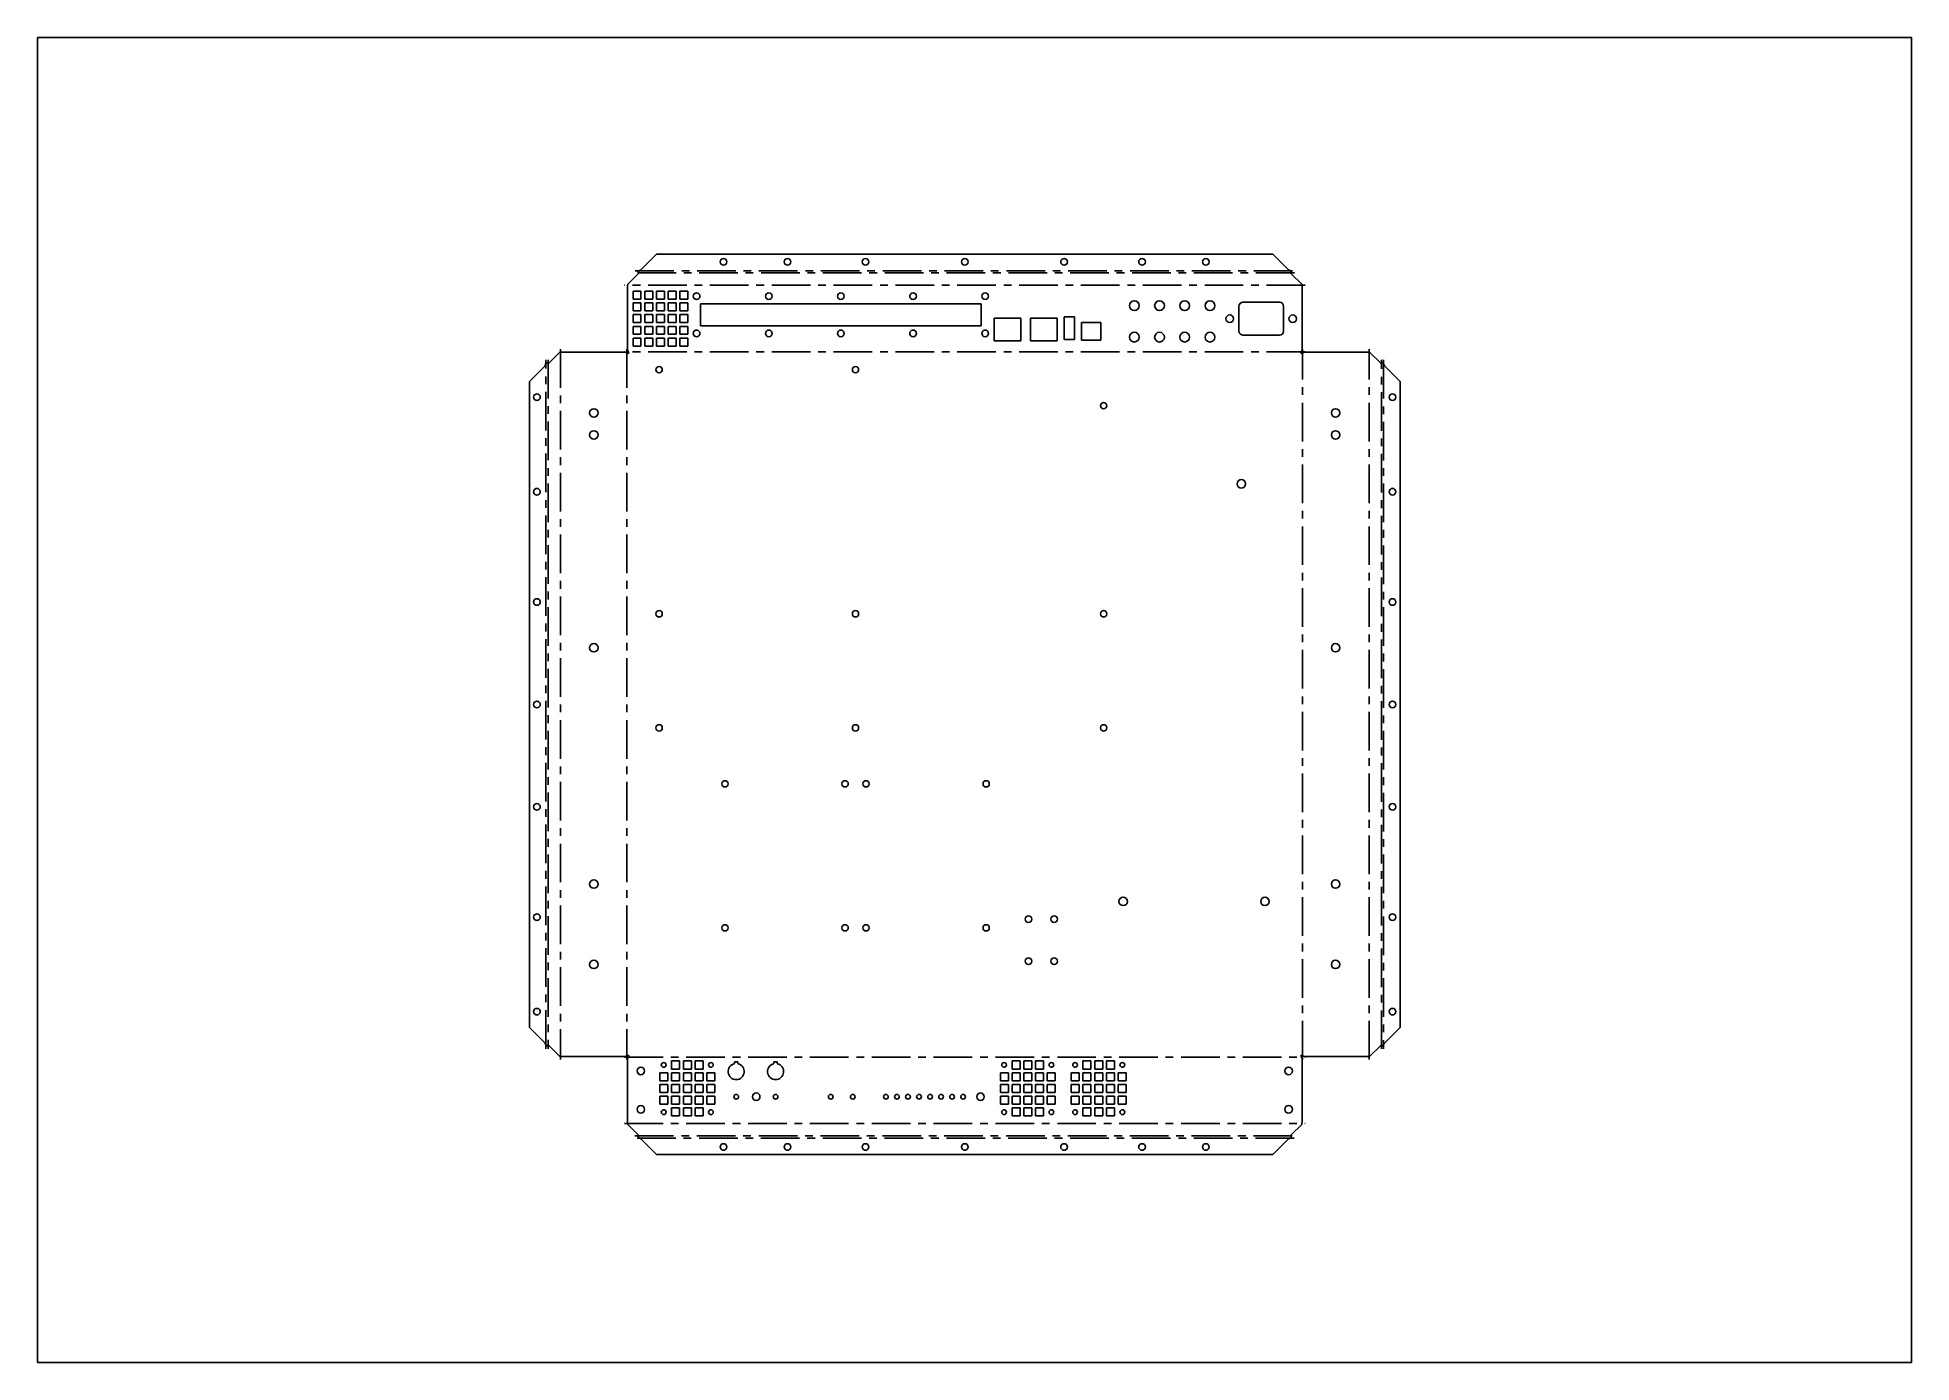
# Model space of a CAD drawing. Header units: millimetres. Extents: x 0 to 1189, y 0 to 841.
import ezdxf

# ---------------------------------------------------------------- set-up
doc = ezdxf.new("R2010")
doc.units = ezdxf.units.MM
doc.header["$LTSCALE"] = 65.395
doc.linetypes.add('CENTER', pattern=[0.6, 0.375, -0.075, 0.075, -0.075])
doc.layers.get('0').update_dxf_attribs({"linetype": 'CONTINUOUS'})
doc.layers.add('AXES', color=7, linetype='CONTINUOUS')

msp = doc.modelspace()

# ---------------------------------------------------------------- linework, layer by layer
at = {"color": 7, "linetype": 'CONTINUOUS'}
for p, q in [((0, 0), (0, 841)), ((0, 841), (1189, 841)), ((1189, 0), (1189, 841)), ((382.9, 693.5), (392.8, 703.4)), ((783.8, 703.4), (392.8, 703.4)), ((793.7, 693.5), (783.8, 703.4)), ((374.5, 684.4), (381.1, 690.9)), ((381.3, 692.2), (381.3, 692.3)), ((795.4, 692.2), (795.4, 692.3)), ((795.5, 690.9), (802.1, 684.4)), ((374.4, 642.7), (374.4, 683.1)), ((377.9, 680), (377.9, 674.9)), ((382.9, 680), (377.9, 680)), ((382.9, 674.9), (382.9, 680)), ((385.3, 680), (385.3, 674.9)), ((390.4, 680), (385.3, 680)), ((390.4, 674.9), (390.4, 680)), ((392.7, 680), (392.7, 674.9)), ((397.8, 680), (392.7, 680)), ((397.8, 674.9), (397.8, 680)), ((400.2, 680), (400.2, 674.9)), ((405.3, 680), (400.2, 680)), ((405.3, 674.9), (405.3, 680)), ((407.6, 674.9), (407.6, 680)), ((412.7, 680), (407.6, 680)), ((412.7, 674.9), (412.7, 680)), ((802.3, 642.7), (802.3, 683.1)), ((377.9, 674.9), (382.9, 674.9)), ((377.9, 672.5), (377.9, 667.4)), ((382.9, 672.5), (377.9, 672.5)), ((377.9, 667.4), (382.9, 667.4)), ((382.9, 667.4), (382.9, 672.5)), ((385.3, 674.9), (390.4, 674.9)), ((385.3, 672.5), (385.3, 667.4)), ((390.4, 672.5), (385.3, 672.5)), ((385.3, 667.4), (390.4, 667.4)), ((390.4, 667.4), (390.4, 672.5)), ((392.7, 674.9), (397.8, 674.9)), ((392.7, 672.5), (392.7, 667.4)), ((397.8, 672.5), (392.7, 672.5)), ((392.7, 667.4), (397.8, 667.4)), ((397.8, 667.4), (397.8, 672.5)), ((400.2, 674.9), (405.3, 674.9)), ((400.2, 672.5), (400.2, 667.4)), ((405.3, 672.5), (400.2, 672.5)), ((400.2, 667.4), (405.3, 667.4)), ((405.3, 667.4), (405.3, 672.5)), ((407.6, 674.9), (412.7, 674.9)), ((407.6, 667.4), (407.6, 672.5)), ((412.7, 672.5), (407.6, 672.5)), ((407.6, 667.4), (412.7, 667.4)), ((412.7, 667.4), (412.7, 672.5)), ((420.7, 672), (420.7, 658)), ((598.7, 672), (420.7, 672)), ((598.7, 658), (598.7, 672)), ((377.9, 665.1), (377.9, 660)), ((382.9, 665.1), (377.9, 665.1)), ((377.9, 660), (382.9, 660)), ((377.9, 657.6), (377.9, 652.6)), ((382.9, 657.6), (377.9, 657.6)), ((382.9, 660), (382.9, 665.1)), ((382.9, 652.6), (382.9, 657.6)), ((385.3, 665.1), (385.3, 660)), ((390.4, 665.1), (385.3, 665.1)), ((385.3, 660), (390.4, 660)), ((385.3, 657.6), (385.3, 652.6)), ((390.4, 657.6), (385.3, 657.6)), ((390.4, 660), (390.4, 665.1)), ((390.4, 652.6), (390.4, 657.6)), ((392.7, 665.1), (392.7, 660)), ((397.8, 665.1), (392.7, 665.1)), ((392.7, 660), (397.8, 660)), ((392.7, 657.6), (392.7, 652.6)), ((397.8, 657.6), (392.7, 657.6)), ((397.8, 660), (397.8, 665.1)), ((397.8, 652.6), (397.8, 657.6)), ((400.2, 665.1), (400.2, 660)), ((405.3, 665.1), (400.2, 665.1)), ((400.2, 660), (405.3, 660)), ((400.2, 657.6), (400.2, 652.6)), ((405.3, 657.6), (400.2, 657.6)), ((405.3, 660), (405.3, 665.1)), ((405.3, 652.6), (405.3, 657.6)), ((407.6, 660), (407.6, 665.1)), ((412.7, 665.1), (407.6, 665.1)), ((407.6, 660), (412.7, 660)), ((407.6, 652.6), (407.6, 657.6)), ((412.7, 657.6), (407.6, 657.6)), ((412.7, 660), (412.7, 665.1)), ((412.7, 652.6), (412.7, 657.6)), ((420.7, 658), (598.7, 658)), ((606.9, 662.9), (606.9, 648.4)), ((623.8, 662.9), (606.9, 662.9)), ((623.8, 648.4), (623.8, 662.9)), ((630, 662.9), (630, 648.4)), ((646.9, 662.9), (630, 662.9)), ((646.9, 648.4), (646.9, 662.9)), ((651.4, 663.6), (651.4, 649.4)), ((658, 663.6), (651.4, 663.6)), ((658, 649.4), (658, 663.6)), ((662.4, 660), (662.4, 648.9)), ((674.6, 660), (662.4, 660)), ((674.6, 648.9), (674.6, 660)), ((377.9, 652.6), (382.9, 652.6)), ((377.9, 650.2), (377.9, 645.1)), ((382.9, 650.2), (377.9, 650.2)), ((377.9, 645.1), (382.9, 645.1)), ((382.9, 645.1), (382.9, 650.2)), ((385.3, 652.6), (390.4, 652.6)), ((385.3, 650.2), (385.3, 645.1)), ((390.4, 650.2), (385.3, 650.2)), ((385.3, 645.1), (390.4, 645.1)), ((390.4, 645.1), (390.4, 650.2)), ((392.7, 652.6), (397.8, 652.6)), ((392.7, 650.2), (392.7, 645.1)), ((397.8, 650.2), (392.7, 650.2)), ((392.7, 645.1), (397.8, 645.1)), ((397.8, 645.1), (397.8, 650.2)), ((400.2, 652.6), (405.3, 652.6)), ((400.2, 650.2), (400.2, 645.1)), ((405.3, 650.2), (400.2, 650.2)), ((400.2, 645.1), (405.3, 645.1)), ((405.3, 645.1), (405.3, 650.2)), ((407.6, 652.6), (412.7, 652.6)), ((407.6, 645.1), (407.6, 650.2)), ((412.7, 650.2), (407.6, 650.2)), ((407.6, 645.1), (412.7, 645.1)), ((412.7, 645.1), (412.7, 650.2)), ((606.9, 648.4), (623.8, 648.4)), ((630, 648.4), (646.9, 648.4)), ((651.4, 649.4), (658, 649.4)), ((662.4, 648.9), (674.6, 648.9)), ((322, 632.6), (312.1, 622.7)), ((323.3, 634.3), (323.2, 634.3)), ((324.6, 634.4), (331.2, 641)), ((372.9, 641.2), (332.5, 641.2)), ((803.8, 641.2), (844.2, 641.2)), ((845.4, 641), (852, 634.4)), ((853.3, 634.3), (853.4, 634.3)), ((854.6, 632.6), (864.5, 622.7)), ((312.1, 622.7), (312.1, 212.7)), ((864.5, 212.7), (864.5, 622.7)), ((322, 202.8), (312.1, 212.7)), ((854.6, 202.8), (864.5, 212.7)), ((323.3, 201.2), (323.2, 201.2)), ((324.6, 201), (331.2, 194.4)), ((372.9, 194.3), (332.5, 194.3)), ((374.4, 192.8), (374.4, 152.4)), ((407.4, 191.4), (402.3, 191.4)), ((402.3, 191.4), (402.3, 186.3)), ((407.4, 186.3), (407.4, 191.4)), ((414.9, 191.4), (409.8, 191.4)), ((409.8, 191.4), (409.8, 186.3)), ((414.9, 186.3), (414.9, 191.4)), ((422.3, 191.4), (417.2, 191.4)), ((417.2, 191.4), (417.2, 186.3)), ((422.3, 186.3), (422.3, 191.4)), ((444.4, 190.9), (442.2, 190.9)), ((442.2, 190.9), (442.2, 189.7)), ((444.4, 189.7), (444.4, 190.9)), ((469.4, 190.9), (467.2, 190.9)), ((467.2, 190.9), (467.2, 189.7)), ((469.4, 189.7), (469.4, 190.9)), ((623.4, 191.4), (618.3, 191.4)), ((618.3, 191.4), (618.3, 186.3)), ((623.4, 186.3), (623.4, 191.4)), ((630.9, 191.4), (625.8, 191.4)), ((625.8, 191.4), (625.8, 186.3)), ((630.9, 186.3), (630.9, 191.4)), ((638.3, 191.4), (633.2, 191.4)), ((633.2, 191.4), (633.2, 186.3)), ((638.3, 186.3), (638.3, 191.4)), ((668.4, 191.4), (663.3, 191.4)), ((663.3, 191.4), (663.3, 186.3)), ((668.4, 186.3), (668.4, 191.4)), ((675.9, 191.4), (670.8, 191.4)), ((670.8, 191.4), (670.8, 186.3)), ((675.9, 186.3), (675.9, 191.4)), ((683.3, 191.4), (678.2, 191.4)), ((678.2, 191.4), (678.2, 186.3)), ((683.3, 186.3), (683.3, 191.4)), ((802.3, 192.8), (802.3, 152.4)), ((803.8, 194.3), (844.2, 194.3)), ((845.4, 194.4), (852, 201)), ((853.3, 201.2), (853.4, 201.2)), ((400, 183.9), (394.9, 183.9)), ((394.9, 183.9), (394.9, 178.8)), ((394.9, 178.8), (400, 178.8)), ((400, 178.8), (400, 183.9)), ((402.3, 186.3), (407.4, 186.3)), ((407.4, 183.9), (402.3, 183.9)), ((402.3, 183.9), (402.3, 178.8)), ((402.3, 178.8), (407.4, 178.8)), ((407.4, 178.8), (407.4, 183.9)), ((409.8, 186.3), (414.9, 186.3)), ((414.9, 183.9), (409.8, 183.9)), ((409.8, 183.9), (409.8, 178.8)), ((409.8, 178.8), (414.9, 178.8)), ((414.9, 178.8), (414.9, 183.9)), ((417.2, 186.3), (422.3, 186.3)), ((422.3, 183.9), (417.2, 183.9)), ((417.2, 183.9), (417.2, 178.8)), ((417.2, 178.8), (422.3, 178.8)), ((422.3, 178.8), (422.3, 183.9)), ((429.7, 183.9), (424.7, 183.9)), ((424.7, 183.9), (424.7, 178.8)), ((424.7, 178.8), (429.7, 178.8)), ((429.7, 178.8), (429.7, 183.9)), ((616, 183.9), (610.9, 183.9)), ((610.9, 183.9), (610.9, 178.8)), ((610.9, 178.8), (616, 178.8)), ((616, 178.8), (616, 183.9)), ((618.3, 186.3), (623.4, 186.3)), ((623.4, 183.9), (618.3, 183.9)), ((618.3, 183.9), (618.3, 178.8)), ((618.3, 178.8), (623.4, 178.8)), ((623.4, 178.8), (623.4, 183.9)), ((625.8, 186.3), (630.9, 186.3)), ((630.9, 183.9), (625.8, 183.9)), ((625.8, 183.9), (625.8, 178.8)), ((625.8, 178.8), (630.9, 178.8)), ((630.9, 178.8), (630.9, 183.9)), ((633.2, 186.3), (638.3, 186.3)), ((638.3, 183.9), (633.2, 183.9)), ((633.2, 183.9), (633.2, 178.8)), ((633.2, 178.8), (638.3, 178.8)), ((638.3, 178.8), (638.3, 183.9)), ((645.7, 183.9), (640.7, 183.9)), ((640.7, 183.9), (640.7, 178.8)), ((640.7, 178.8), (645.7, 178.8)), ((645.7, 178.8), (645.7, 183.9)), ((661, 183.9), (655.9, 183.9)), ((655.9, 183.9), (655.9, 178.8)), ((655.9, 178.8), (661, 178.8)), ((661, 178.8), (661, 183.9)), ((663.3, 186.3), (668.4, 186.3)), ((668.4, 183.9), (663.3, 183.9)), ((663.3, 183.9), (663.3, 178.8)), ((663.3, 178.8), (668.4, 178.8)), ((668.4, 178.8), (668.4, 183.9)), ((670.8, 186.3), (675.9, 186.3)), ((675.9, 183.9), (670.8, 183.9)), ((670.8, 183.9), (670.8, 178.8)), ((670.8, 178.8), (675.9, 178.8)), ((675.9, 178.8), (675.9, 183.9)), ((678.2, 186.3), (683.3, 186.3)), ((683.3, 183.9), (678.2, 183.9)), ((678.2, 183.9), (678.2, 178.8)), ((678.2, 178.8), (683.3, 178.8)), ((683.3, 178.8), (683.3, 183.9)), ((690.7, 183.9), (685.7, 183.9)), ((685.7, 183.9), (685.7, 178.8)), ((685.7, 178.8), (690.7, 178.8)), ((690.7, 178.8), (690.7, 183.9)), ((400, 176.5), (394.9, 176.5)), ((394.9, 176.5), (394.9, 171.4)), ((394.9, 171.4), (400, 171.4)), ((400, 169), (394.9, 169)), ((394.9, 169), (394.9, 164)), ((400, 171.4), (400, 176.5)), ((400, 164), (400, 169)), ((407.4, 176.5), (402.3, 176.5)), ((402.3, 176.5), (402.3, 171.4)), ((402.3, 171.4), (407.4, 171.4)), ((407.4, 169), (402.3, 169)), ((402.3, 169), (402.3, 164)), ((407.4, 171.4), (407.4, 176.5)), ((407.4, 164), (407.4, 169)), ((414.9, 176.5), (409.8, 176.5)), ((409.8, 176.5), (409.8, 171.4)), ((409.8, 171.4), (414.9, 171.4)), ((414.9, 169), (409.8, 169)), ((409.8, 169), (409.8, 164)), ((414.9, 171.4), (414.9, 176.5)), ((414.9, 164), (414.9, 169)), ((422.3, 176.5), (417.2, 176.5)), ((417.2, 176.5), (417.2, 171.4)), ((417.2, 171.4), (422.3, 171.4)), ((422.3, 169), (417.2, 169)), ((417.2, 169), (417.2, 164)), ((422.3, 171.4), (422.3, 176.5)), ((422.3, 164), (422.3, 169)), ((429.7, 176.5), (424.7, 176.5)), ((424.7, 176.5), (424.7, 171.4)), ((424.7, 171.4), (429.7, 171.4)), ((429.7, 169), (424.7, 169)), ((424.7, 169), (424.7, 164)), ((429.7, 171.4), (429.7, 176.5)), ((429.7, 164), (429.7, 169)), ((616, 176.5), (610.9, 176.5)), ((610.9, 176.5), (610.9, 171.4)), ((610.9, 171.4), (616, 171.4)), ((616, 169), (610.9, 169)), ((610.9, 169), (610.9, 164)), ((616, 171.4), (616, 176.5)), ((616, 164), (616, 169)), ((623.4, 176.5), (618.3, 176.5)), ((618.3, 176.5), (618.3, 171.4)), ((618.3, 171.4), (623.4, 171.4)), ((623.4, 169), (618.3, 169)), ((618.3, 169), (618.3, 164)), ((623.4, 171.4), (623.4, 176.5)), ((623.4, 164), (623.4, 169)), ((630.9, 176.5), (625.8, 176.5)), ((625.8, 176.5), (625.8, 171.4)), ((625.8, 171.4), (630.9, 171.4)), ((630.9, 169), (625.8, 169)), ((625.8, 169), (625.8, 164)), ((630.9, 171.4), (630.9, 176.5)), ((630.9, 164), (630.9, 169)), ((638.3, 176.5), (633.2, 176.5)), ((633.2, 176.5), (633.2, 171.4)), ((633.2, 171.4), (638.3, 171.4)), ((638.3, 169), (633.2, 169)), ((633.2, 169), (633.2, 164)), ((638.3, 171.4), (638.3, 176.5)), ((638.3, 164), (638.3, 169)), ((645.7, 176.5), (640.7, 176.5)), ((640.7, 176.5), (640.7, 171.4)), ((640.7, 171.4), (645.7, 171.4)), ((645.7, 169), (640.7, 169)), ((640.7, 169), (640.7, 164)), ((645.7, 171.4), (645.7, 176.5)), ((645.7, 164), (645.7, 169)), ((661, 176.5), (655.9, 176.5)), ((655.9, 176.5), (655.9, 171.4)), ((655.9, 171.4), (661, 171.4)), ((661, 169), (655.9, 169)), ((655.9, 169), (655.9, 164)), ((661, 171.4), (661, 176.5)), ((661, 164), (661, 169)), ((668.4, 176.5), (663.3, 176.5)), ((663.3, 176.5), (663.3, 171.4)), ((663.3, 171.4), (668.4, 171.4)), ((668.4, 169), (663.3, 169)), ((663.3, 169), (663.3, 164)), ((668.4, 171.4), (668.4, 176.5)), ((668.4, 164), (668.4, 169)), ((675.9, 176.5), (670.8, 176.5)), ((670.8, 176.5), (670.8, 171.4)), ((670.8, 171.4), (675.9, 171.4)), ((675.9, 169), (670.8, 169)), ((670.8, 169), (670.8, 164)), ((675.9, 171.4), (675.9, 176.5)), ((675.9, 164), (675.9, 169)), ((683.3, 176.5), (678.2, 176.5)), ((678.2, 176.5), (678.2, 171.4)), ((678.2, 171.4), (683.3, 171.4)), ((683.3, 169), (678.2, 169)), ((678.2, 169), (678.2, 164)), ((683.3, 171.4), (683.3, 176.5)), ((683.3, 164), (683.3, 169)), ((690.7, 176.5), (685.7, 176.5)), ((685.7, 176.5), (685.7, 171.4)), ((685.7, 171.4), (690.7, 171.4)), ((690.7, 169), (685.7, 169)), ((685.7, 169), (685.7, 164)), ((690.7, 171.4), (690.7, 176.5)), ((690.7, 164), (690.7, 169)), ((394.9, 164), (400, 164)), ((402.3, 164), (407.4, 164)), ((407.4, 161.6), (402.3, 161.6)), ((402.3, 161.6), (402.3, 156.5)), ((402.3, 156.5), (407.4, 156.5)), ((407.4, 156.5), (407.4, 161.6)), ((409.8, 164), (414.9, 164)), ((414.9, 161.6), (409.8, 161.6)), ((409.8, 161.6), (409.8, 156.5)), ((409.8, 156.5), (414.9, 156.5)), ((414.9, 156.5), (414.9, 161.6)), ((417.2, 164), (422.3, 164)), ((422.3, 161.6), (417.2, 161.6)), ((417.2, 161.6), (417.2, 156.5)), ((417.2, 156.5), (422.3, 156.5)), ((422.3, 156.5), (422.3, 161.6)), ((424.7, 164), (429.7, 164)), ((610.9, 164), (616, 164)), ((618.3, 164), (623.4, 164)), ((623.4, 161.6), (618.3, 161.6)), ((618.3, 161.6), (618.3, 156.5)), ((618.3, 156.5), (623.4, 156.5)), ((623.4, 156.5), (623.4, 161.6)), ((625.8, 164), (630.9, 164)), ((630.9, 161.6), (625.8, 161.6)), ((625.8, 161.6), (625.8, 156.5)), ((625.8, 156.5), (630.9, 156.5)), ((630.9, 156.5), (630.9, 161.6)), ((633.2, 164), (638.3, 164)), ((638.3, 161.6), (633.2, 161.6)), ((633.2, 161.6), (633.2, 156.5)), ((633.2, 156.5), (638.3, 156.5)), ((638.3, 156.5), (638.3, 161.6)), ((640.7, 164), (645.7, 164)), ((655.9, 164), (661, 164)), ((663.3, 164), (668.4, 164)), ((668.4, 161.6), (663.3, 161.6)), ((663.3, 161.6), (663.3, 156.5)), ((663.3, 156.5), (668.4, 156.5)), ((668.4, 156.5), (668.4, 161.6)), ((670.8, 164), (675.9, 164)), ((675.9, 161.6), (670.8, 161.6)), ((670.8, 161.6), (670.8, 156.5)), ((670.8, 156.5), (675.9, 156.5)), ((675.9, 156.5), (675.9, 161.6)), ((678.2, 164), (683.3, 164)), ((683.3, 161.6), (678.2, 161.6)), ((678.2, 161.6), (678.2, 156.5)), ((678.2, 156.5), (683.3, 156.5)), ((683.3, 156.5), (683.3, 161.6)), ((685.7, 164), (690.7, 164)), ((374.5, 151.1), (381.1, 144.5)), ((381.3, 143.2), (381.3, 143.1)), ((795.4, 143.2), (795.4, 143.1)), ((795.5, 144.5), (802.1, 151.1)), ((382.9, 141.9), (392.8, 132)), ((392.8, 132), (783.8, 132)), ((793.7, 141.9), (783.8, 132)), ((0, 0), (1189, 0))]:
    msp.add_line(p, q, dxfattribs=at)
for centre in [(418.2, 676.8), (464, 676.8), (509.7, 676.8), (555.5, 676.8), (601.2, 676.8), (418.2, 653.2), (464, 653.2), (509.7, 653.2), (555.5, 653.2), (601.2, 653.2)]:
    msp.add_circle(centre, 2.1, dxfattribs=at)
for centre in [(443.3, 184.7), (468.3, 184.7)]:
    msp.add_arc(centre, 5.1, 102.4558, 77.5442, dxfattribs=at)
at = {"layer": 'AXES', "color": 7, "linetype": 'CENTER'}
for p, q in [((797.5, 691.6), (379.1, 691.6)), ((379.3, 692.9), (797.4, 692.9)), ((804.3, 683.7), (372.4, 683.7)), ((331.9, 643.2), (331.9, 192.3)), ((374, 643.2), (374, 192.3)), ((802.6, 192.3), (802.6, 643.2)), ((844.8, 192.3), (844.8, 643.2)), ((322.6, 199.2), (322.6, 636.3)), ((324, 636.4), (324, 199)), ((804.3, 641.5), (372.4, 641.5)), ((852.7, 199), (852.7, 636.4)), ((854, 636.3), (854, 199.2)), ((372.4, 193.9), (804.3, 193.9)), ((372.4, 151.8), (804.3, 151.8)), ((379.1, 143.9), (797.5, 143.9)), ((797.4, 142.5), (379.3, 142.5))]:
    msp.add_line(p, q, dxfattribs=at)
at = {"layer": 'AXES', "color": 7, "linetype": 'CONTINUOUS'}
for p, q in [((762.3, 670.4), (762.3, 654.6)), ((788.1, 672.9), (764.8, 672.9)), ((790.6, 654.6), (790.6, 670.4)), ((374.4, 642.7), (375.2, 640.4)), ((764.8, 652.1), (788.1, 652.1)), ((802.3, 642.7), (801.5, 640.4)), ((372.9, 641.2), (375.2, 640.4)), ((803.8, 641.2), (801.5, 640.4)), ((372.9, 194.3), (375.2, 195.1)), ((374.4, 192.8), (375.2, 195.1)), ((803.8, 194.3), (801.5, 195.1)), ((802.3, 192.8), (801.5, 195.1))]:
    msp.add_line(p, q, dxfattribs=at)
for centre, radius in [((435.3, 698.6), 2.1), ((475.8, 698.6), 2.1), ((525.3, 698.6), 2.1), ((588.3, 698.6), 2.1), ((651.3, 698.6), 2.1), ((700.8, 698.6), 2.1), ((741.3, 698.6), 2.1), ((695.9, 670.8), 3.1), ((711.9, 670.8), 3.1), ((727.9, 670.8), 3.1), ((743.9, 670.8), 3.1), ((756.4, 662.5), 2.4), ((796.4, 662.5), 2.4), ((695.9, 650.8), 3.1), ((711.9, 650.8), 3.1), ((727.9, 650.8), 3.1), ((743.9, 650.8), 3.1), ((394.4, 630.1), 2), ((519, 630.1), 2), ((316.9, 612.7), 2.1), ((676.4, 607.3), 2), ((859.7, 612.7), 2.1), ((353, 602.7), 2.7), ((823.6, 602.7), 2.7), ((353, 588.7), 2.7), ((823.6, 588.7), 2.7), ((763.8, 557.7), 2.7), ((316.9, 552.7), 2.1), ((859.7, 552.7), 2.1), ((316.9, 482.7), 2.1), ((394.4, 475.2), 2), ((519, 475.2), 2), ((676.4, 475.2), 2), ((859.7, 482.7), 2.1), ((353, 453.7), 2.7), ((823.6, 453.7), 2.7), ((316.9, 417.7), 2.1), ((859.7, 417.7), 2.1), ((394.4, 402.8), 2), ((519, 402.8), 2), ((676.4, 402.8), 2), ((436.2, 367.3), 2), ((512.4, 367.3), 2), ((525.7, 367.3), 2), ((601.9, 367.3), 2), ((316.9, 352.7), 2.1), ((859.7, 352.7), 2.1), ((353, 303.7), 2.7), ((823.6, 303.7), 2.7), ((688.8, 292.7), 2.7), ((778.8, 292.7), 2.7), ((316.9, 282.7), 2.1), ((436.2, 275.9), 2), ((512.4, 275.9), 2), ((525.7, 275.9), 2), ((601.9, 275.9), 2), ((628.8, 281.4), 2.1), ((645.1, 281.4), 2.1), ((859.7, 282.7), 2.1), ((353, 252.7), 2.7), ((628.8, 254.7), 2.1), ((645.1, 254.7), 2.1), ((823.6, 252.7), 2.7), ((316.9, 222.7), 2.1), ((859.7, 222.7), 2.1), ((397.3, 188.9), 1.5), ((427.3, 188.9), 1.5), ((613.3, 188.9), 1.5), ((643.3, 188.9), 1.5), ((658.3, 188.9), 1.5), ((688.3, 188.9), 1.5), ((382.8, 185.1), 2.4), ((793.8, 185.1), 2.4), ((443.3, 168.7), 1.5), ((456, 168.7), 2.4), ((468.3, 168.7), 1.5), ((503.3, 168.7), 1.5), ((517.3, 168.7), 1.5), ((538.3, 168.7), 1.5), ((545.3, 168.7), 1.5), ((552.3, 168.7), 1.5), ((559.3, 168.7), 1.5), ((566.3, 168.7), 1.5), ((573.3, 168.7), 1.5), ((580.3, 168.7), 1.5), ((587.3, 168.7), 1.5), ((598.3, 168.7), 2.4), ((382.8, 160.7), 2.4), ((397.3, 158.9), 1.5), ((427.3, 158.9), 1.5), ((613.3, 158.9), 1.5), ((643.3, 158.9), 1.5), ((658.3, 158.9), 1.5), ((688.3, 158.9), 1.5), ((793.8, 160.7), 2.4), ((435.3, 136.8), 2.1), ((475.8, 136.8), 2.1), ((525.3, 136.8), 2.1), ((588.3, 136.8), 2.1), ((651.3, 136.8), 2.1), ((700.8, 136.8), 2.1), ((741.3, 136.8), 2.1)]:
    msp.add_circle(centre, radius, dxfattribs=at)
for centre, radius, start, end in [((376, 692.2), 5.21, 355.3637, 359.9621), ((800.6, 692.2), 5.21, 180.0379, 184.6363), ((379.7, 683.1), 5.29, 174.552, 179.9321), ((797, 683.1), 5.29, 0.0679, 5.448), ((764.8, 670.4), 2.5, 90, 180), ((788.1, 670.4), 2.5, 0, 90), ((764.8, 654.6), 2.5, 180, 270), ((788.1, 654.6), 2.5, 270, 360), ((323.3, 639.5), 5.21, 270.0379, 274.6363), ((332.5, 635.9), 5.29, 90.0679, 95.448), ((844.2, 635.9), 5.29, 84.552, 89.9321), ((853.3, 639.5), 5.21, 265.3637, 269.9621), ((323.3, 195.9), 5.21, 85.3637, 89.9621), ((332.5, 199.6), 5.29, 264.552, 269.9321), ((844.2, 199.6), 5.29, 270.0679, 275.448), ((853.3, 195.9), 5.21, 90.0379, 94.6363), ((379.7, 152.4), 5.29, 180.0679, 185.448), ((376, 143.2), 5.21, 0.0379, 4.6363), ((800.6, 143.2), 5.21, 175.3637, 179.9621), ((797, 152.4), 5.29, 354.552, 359.9321)]:
    msp.add_arc(centre, radius, start, end, dxfattribs=at)
for points in [[(381.2, 691.4), (381.2, 691.2), (381.1, 691.1), (381.1, 690.9)], [(381.2, 691.8), (381.2, 691.7), (381.2, 691.5), (381.2, 691.4)], [(381.7, 692.9), (381.8, 693), (381.9, 693), (382, 693.1)], [(795, 692.9), (794.9, 693), (794.8, 693), (794.7, 693.1)], [(795.4, 691.8), (795.4, 691.7), (795.4, 691.5), (795.5, 691.4)], [(795.5, 691.4), (795.5, 691.2), (795.5, 691.1), (795.5, 690.9)], [(374.5, 683.9), (374.5, 683.8), (374.4, 683.7), (374.4, 683.6)], [(374.5, 684.4), (374.5, 684.2), (374.5, 684.1), (374.5, 683.9)], [(802.1, 684.4), (802.1, 684.2), (802.2, 684.1), (802.2, 683.9)], [(802.2, 683.9), (802.2, 683.8), (802.2, 683.7), (802.2, 683.6)], [(322.7, 633.9), (322.6, 633.8), (322.5, 633.7), (322.5, 633.6)], [(323.8, 634.3), (323.9, 634.3), (324, 634.4), (324.2, 634.4)], [(324.2, 634.4), (324.3, 634.4), (324.5, 634.4), (324.6, 634.4)], [(331.2, 641), (331.4, 641), (331.5, 641.1), (331.7, 641.1)], [(331.7, 641.1), (331.8, 641.1), (331.9, 641.1), (332, 641.1)], [(845, 641.1), (844.9, 641.1), (844.8, 641.1), (844.7, 641.1)], [(845.4, 641), (845.3, 641), (845.2, 641.1), (845, 641.1)], [(852.5, 634.4), (852.3, 634.4), (852.2, 634.4), (852, 634.4)], [(852.9, 634.3), (852.8, 634.3), (852.6, 634.4), (852.5, 634.4)], [(854, 633.9), (854.1, 633.8), (854.1, 633.7), (854.2, 633.6)], [(322.7, 201.6), (322.6, 201.7), (322.5, 201.8), (322.5, 201.9)], [(323.8, 201.1), (323.9, 201.1), (324, 201.1), (324.2, 201.1)], [(324.2, 201.1), (324.3, 201.1), (324.5, 201), (324.6, 201)], [(331.2, 194.4), (331.4, 194.4), (331.5, 194.4), (331.7, 194.4)], [(331.7, 194.4), (331.8, 194.4), (331.9, 194.3), (332, 194.3)], [(845, 194.4), (844.9, 194.4), (844.8, 194.3), (844.7, 194.3)], [(845.4, 194.4), (845.3, 194.4), (845.2, 194.4), (845, 194.4)], [(852.5, 201.1), (852.3, 201.1), (852.2, 201), (852, 201)], [(852.9, 201.1), (852.8, 201.1), (852.6, 201.1), (852.5, 201.1)], [(854, 201.6), (854.1, 201.7), (854.1, 201.8), (854.2, 201.9)], [(374.5, 151.6), (374.5, 151.7), (374.4, 151.8), (374.4, 151.9)], [(374.5, 151.1), (374.5, 151.3), (374.5, 151.4), (374.5, 151.6)], [(381.2, 144.1), (381.2, 144.2), (381.1, 144.4), (381.1, 144.5)], [(381.2, 143.7), (381.2, 143.8), (381.2, 143.9), (381.2, 144.1)], [(795.4, 143.7), (795.4, 143.8), (795.4, 143.9), (795.5, 144.1)], [(795.5, 144.1), (795.5, 144.2), (795.5, 144.4), (795.5, 144.5)], [(802.1, 151.1), (802.1, 151.3), (802.2, 151.4), (802.2, 151.6)], [(802.2, 151.6), (802.2, 151.7), (802.2, 151.8), (802.2, 151.9)], [(381.7, 142.6), (381.8, 142.5), (381.9, 142.5), (382, 142.4)], [(795, 142.6), (794.9, 142.5), (794.8, 142.5), (794.7, 142.4)]]:
    msp.add_open_spline(points, degree=3, dxfattribs=at)
for points, knots in [([(381.3, 692.3), (381.3, 692.4), (381.3, 692.6), (381.5, 692.8), (381.7, 692.9)], [0, 0, 0, 0, 0.194067, 1, 1, 1, 1]), ([(382, 693.1), (382, 693.1), (382.3, 693.3), (382.7, 693.4), (382.9, 693.5)], [0, 0, 0, 0, 0.225226, 1, 1, 1, 1]), ([(794.7, 693.1), (794.6, 693.1), (794.3, 693.3), (794, 693.4), (793.7, 693.5)], [0, 0, 0, 0, 0.225226, 1, 1, 1, 1]), ([(795.4, 692.3), (795.4, 692.4), (795.3, 692.6), (795.1, 692.8), (795, 692.9)], [0, 0, 0, 0, 0.194067, 1, 1, 1, 1]), ([(322.5, 633.6), (322.5, 633.5), (322.3, 633.2), (322.1, 632.9), (322, 632.6)], [0, 0, 0, 0, 0.225226, 1, 1, 1, 1]), ([(323.2, 634.3), (323.2, 634.3), (322.9, 634.2), (322.8, 634), (322.7, 633.9)], [0, 0, 0, 0, 0.194067, 1, 1, 1, 1]), ([(853.4, 634.3), (853.5, 634.3), (853.7, 634.2), (853.9, 634), (854, 633.9)], [0, 0, 0, 0, 0.194067, 1, 1, 1, 1]), ([(854.2, 633.6), (854.2, 633.5), (854.4, 633.2), (854.5, 632.9), (854.6, 632.6)], [0, 0, 0, 0, 0.225226, 1, 1, 1, 1]), ([(322.5, 201.9), (322.5, 201.9), (322.3, 202.2), (322.1, 202.6), (322, 202.8)], [0, 0, 0, 0, 0.225226, 1, 1, 1, 1]), ([(854.2, 201.9), (854.2, 201.9), (854.4, 202.2), (854.5, 202.6), (854.6, 202.8)], [0, 0, 0, 0, 0.225226, 1, 1, 1, 1]), ([(323.2, 201.2), (323.2, 201.2), (322.9, 201.2), (322.8, 201.4), (322.7, 201.6)], [0, 0, 0, 0, 0.194067, 1, 1, 1, 1]), ([(853.4, 201.2), (853.5, 201.2), (853.7, 201.2), (853.9, 201.4), (854, 201.6)], [0, 0, 0, 0, 0.194067, 1, 1, 1, 1]), ([(381.3, 143.1), (381.3, 143.1), (381.3, 142.8), (381.5, 142.7), (381.7, 142.6)], [0, 0, 0, 0, 0.194067, 1, 1, 1, 1]), ([(795.4, 143.1), (795.4, 143.1), (795.3, 142.8), (795.1, 142.7), (795, 142.6)], [0, 0, 0, 0, 0.194067, 1, 1, 1, 1]), ([(382, 142.4), (382, 142.4), (382.3, 142.2), (382.7, 142), (382.9, 141.9)], [0, 0, 0, 0, 0.225226, 1, 1, 1, 1]), ([(794.7, 142.4), (794.6, 142.4), (794.3, 142.2), (794, 142), (793.7, 141.9)], [0, 0, 0, 0, 0.225226, 1, 1, 1, 1])]:
    msp.add_open_spline(points, degree=3, knots=knots, dxfattribs=at)

doc.saveas('drawing.dxf')
